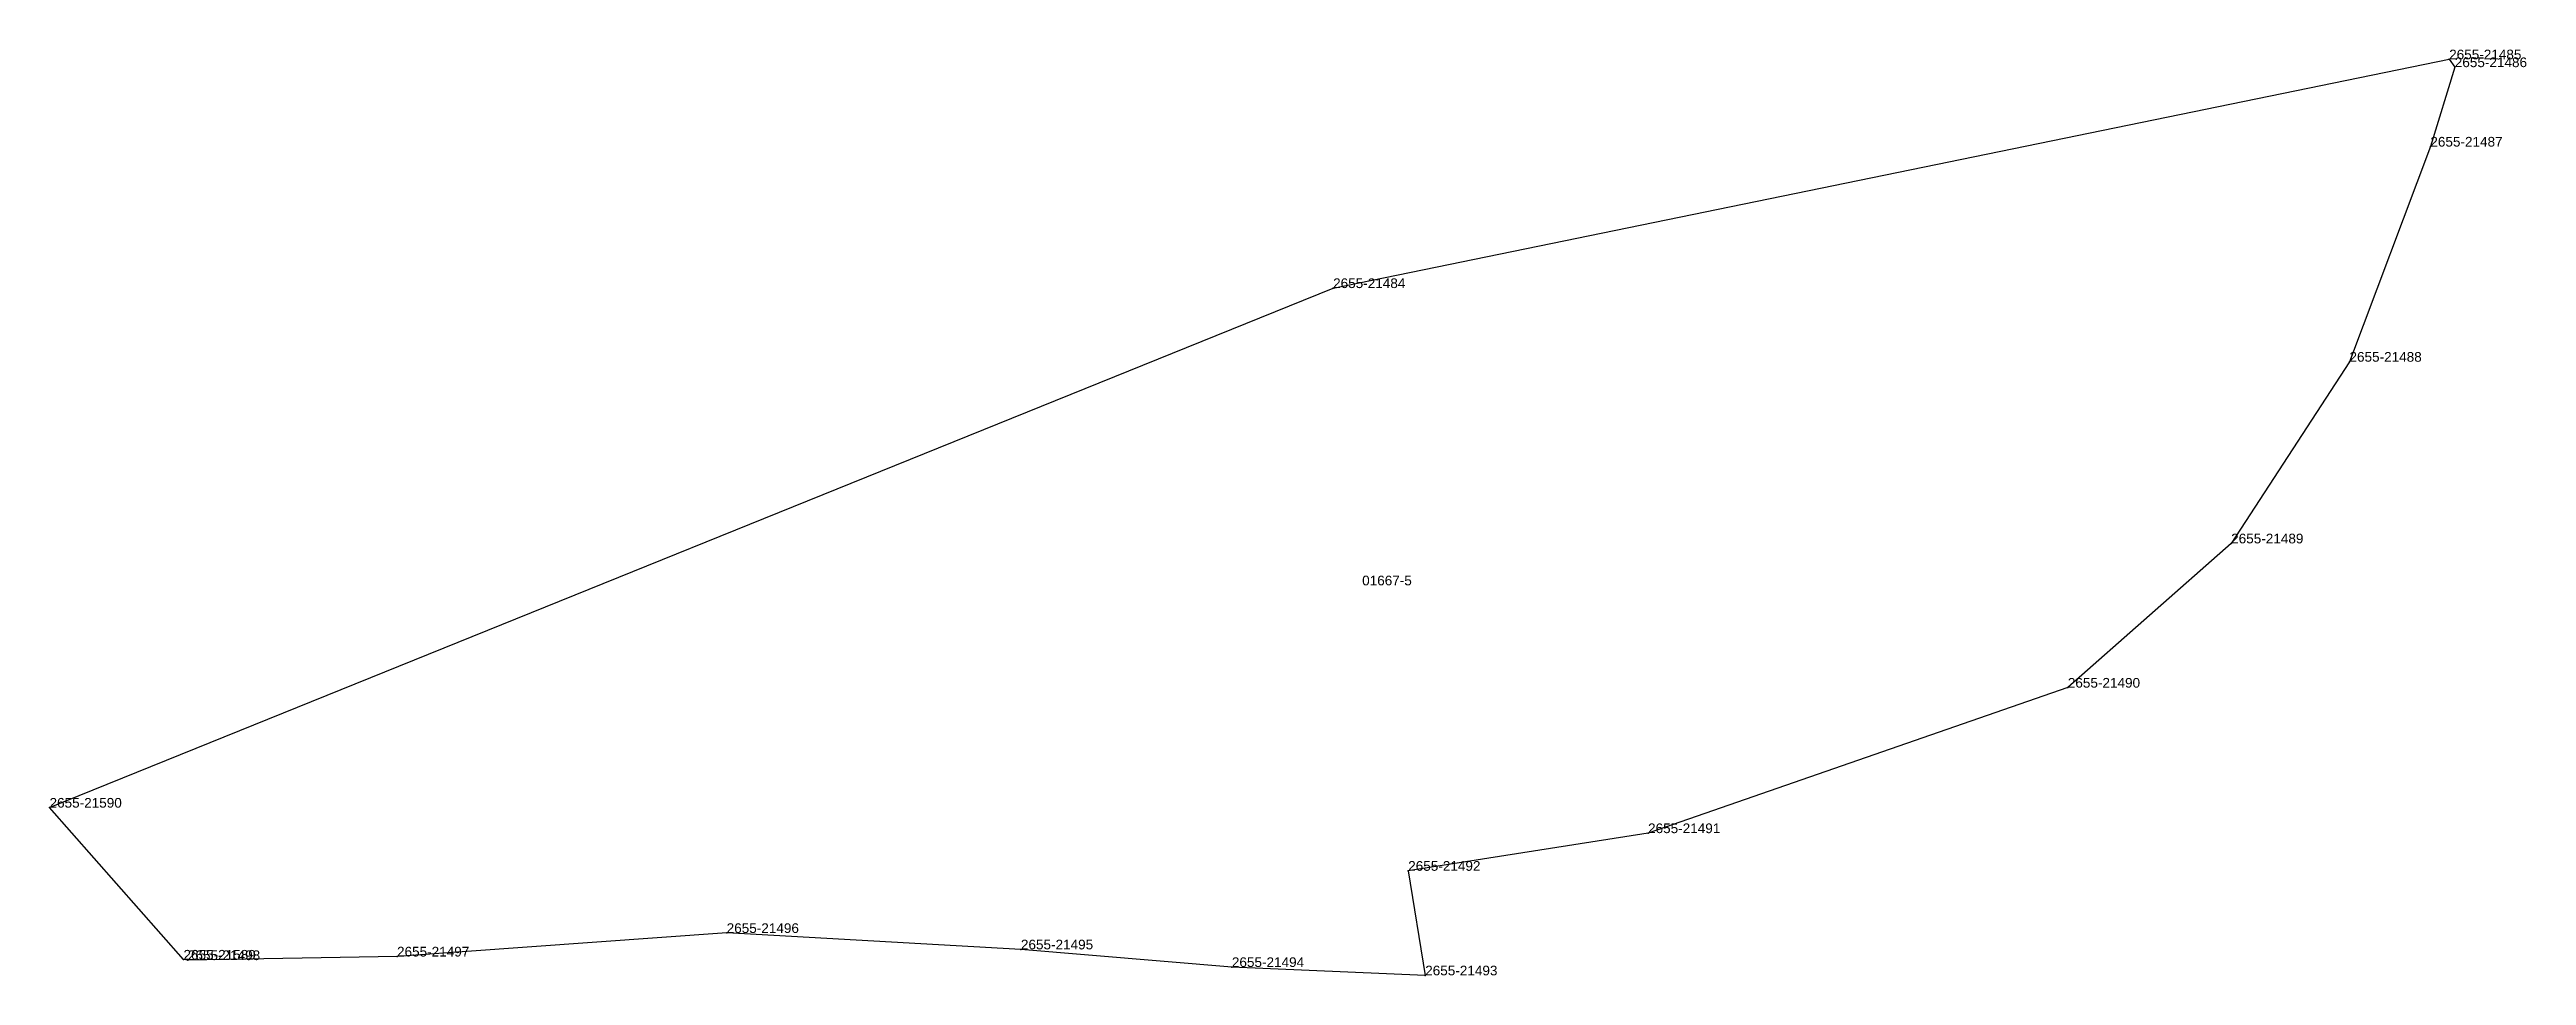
# Model space of a CAD drawing. Extents: x 7509324 to 7509528, y 4726960 to 4727037.
import ezdxf

# ---------------------------------------------------------------- set-up
doc = ezdxf.new("R2010")
doc.units = 0
doc.styles.get("Standard").update_dxf_attribs({"font": 'ARIAL.TTF', "width": 40, "oblique": 50})

msp = doc.modelspace()

# ---------------------------------------------------------------- linework, layer by layer
at = {"layer": 'Parcela Baze'}
msp.add_lwpolyline([(7509334.683, 4726961.662), (7509323.626, 4726974.218), (7509429.575, 4727017.146), (7509521.697, 4727036.044), (7509522.161, 4727035.397), (7509520.144, 4727028.834), (7509513.469, 4727011.06), (7509503.702, 4726996.051), (7509490.22, 4726984.132), (7509455.572, 4726972.112), (7509435.773, 4726969.001), (7509437.175, 4726960.361), (7509421.219, 4726961.052), (7509403.806, 4726962.508), (7509379.518, 4726963.863), (7509352.308, 4726961.919), (7509335.046, 4726961.623), (7509334.683, 4726961.662)], dxfattribs=at)
at = {"layer": 'Pikat'}
for p in [(7509521.697, 4727036.044), (7509522.161, 4727035.397), (7509520.144, 4727028.834), (7509429.575, 4727017.146), (7509513.469, 4727011.06), (7509503.702, 4726996.051), (7509490.22, 4726984.132), (7509323.626, 4726974.218), (7509455.572, 4726972.112), (7509435.773, 4726969.001), (7509379.518, 4726963.863), (7509334.683, 4726961.662), (7509335.046, 4726961.623), (7509352.308, 4726961.919), (7509403.806, 4726962.508), (7509421.219, 4726961.052), (7509437.175, 4726960.361)]:
    msp.add_point(p, dxfattribs=at)

# ---------------------------------------------------------------- texts
at = {"layer": 'Nr e Pikave Gjeodezike te Parceles Baze'}
for s, p in [('2655-21485', (7509521.697, 4727036.044)), ('2655-21486', (7509522.161, 4727035.397)), ('2655-21487', (7509520.144, 4727028.834)), ('2655-21484', (7509429.575, 4727017.146)), ('2655-21488', (7509513.469, 4727011.06)), ('2655-21489', (7509503.702, 4726996.051)), ('2655-21490', (7509490.22, 4726984.132)), ('2655-21590', (7509323.626, 4726974.218)), ('2655-21491', (7509455.572, 4726972.112)), ('2655-21492', (7509435.773, 4726969.001)), ('2655-21496', (7509379.518, 4726963.863)), ('2655-21589', (7509334.683, 4726961.662)), ('2655-21498', (7509335.046, 4726961.623)), ('2655-21497', (7509352.308, 4726961.919)), ('2655-21495', (7509403.806, 4726962.508)), ('2655-21494', (7509421.219, 4726961.052)), ('2655-21493', (7509437.175, 4726960.361))]:
    msp.add_text(s, height=0.8, dxfattribs=at).set_placement(p)
at = {"layer": 'Nr Parceles Baze'}
msp.add_text('01667-5', height=0.8, dxfattribs=at).set_placement((7509431.972, 4726992.584))

doc.saveas('drawing.dxf')
